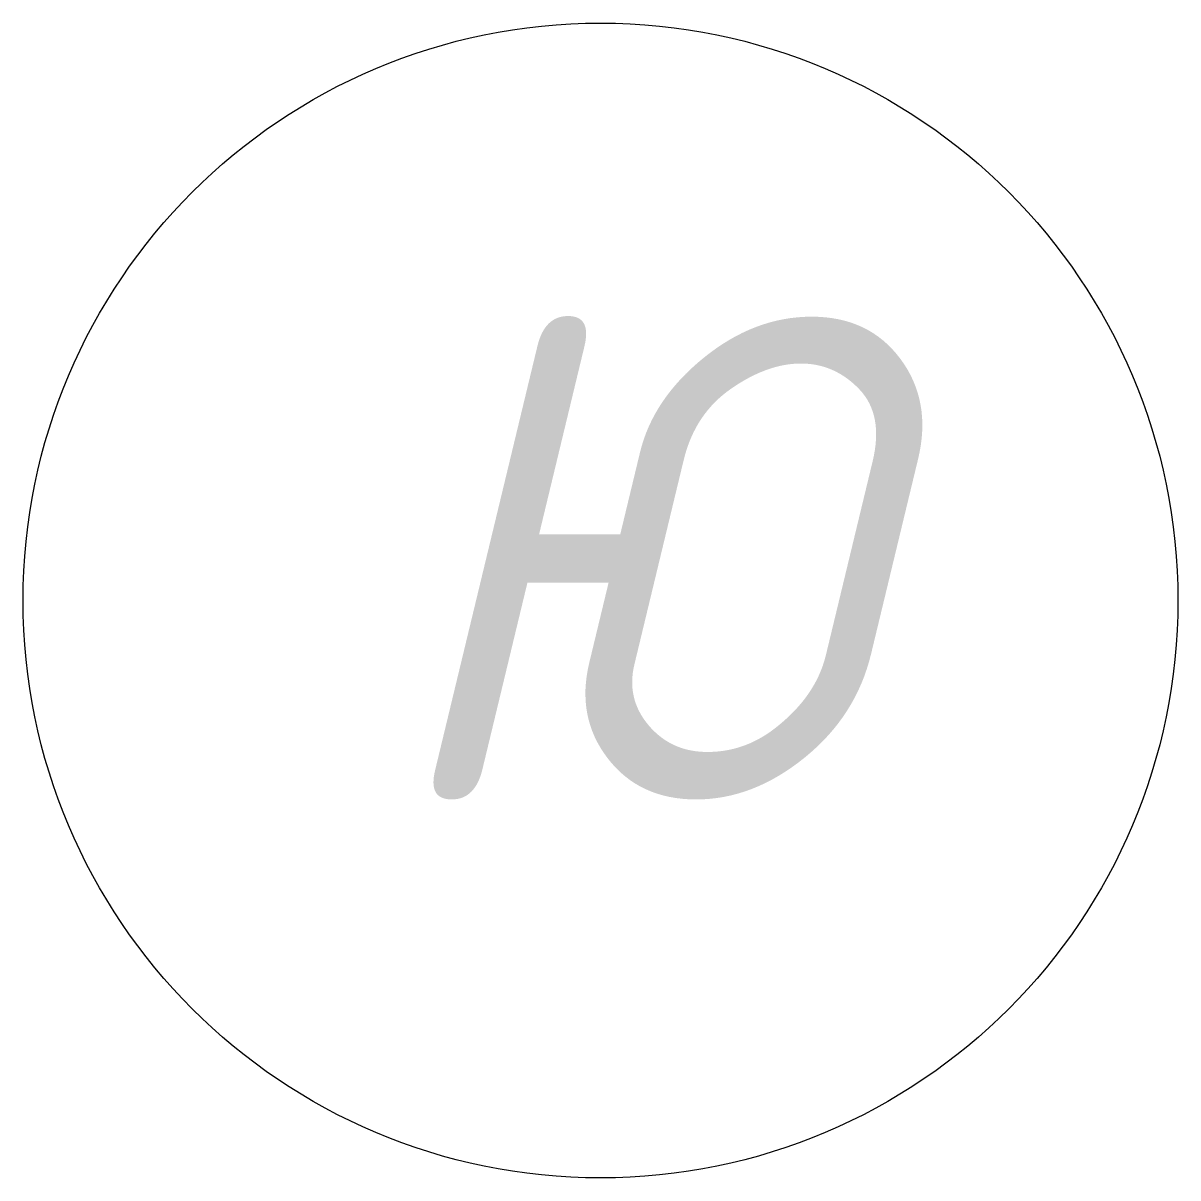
# Model space of a CAD drawing. Header units: millimetres. Extents: x -213536 to 1564669, y 70501 to 942238.
# Drawn here: x 535374 to 535974, y 488801 to 489401 of the extents above; entities that cross this region are included whole.
import ezdxf

# ---------------------------------------------------------------- set-up
doc = ezdxf.new("R2010")
doc.units = ezdxf.units.MM
doc.layers.add('Оси', color=7, linetype='Continuous', lineweight=9)
doc.layers.add('Оси-1', color=7, linetype='Continuous', lineweight=20)
doc.styles.add('ISOCPEUR_I_5', font='isocpeui.ttf', dxfattribs={"width": 0.85, "height": 2.1})

# ---------------------------------------------------------------- blocks, each defined once
blk = doc.blocks.new('Ось сетки - Круг_Ø6_00__ISO-2_5_0_9K_-16731441-АИ2_03_План отделки стен 3-го этажа _Часть 1_')
at = {"layer": 'Оси-1'}
blk.add_circle((0, 0), 3, dxfattribs=at)
blk = doc.blocks.new('Ос 3 эт верх часть')
at = {"layer": 'Оси-1', "xscale": 99.99999999999993, "yscale": 99.99999999999993, "zscale": 99.99999999999993, "rotation": 269.9999999999995}
blk.add_blockref('Ось сетки - Круг_Ø6_00__ISO-2_5_0_9K_-16731441-АИ2_03_План отделки стен 3-го этажа _Часть 1_', (535674.31, 489100.79), dxfattribs=at)
at = {"layer": 'Оси', "insert": (535558.33, 489247.43), "char_height": 250, "width": 266.9619, "attachment_point": 1, "style": 'ISOCPEUR_I_5'}
blk.add_mtext('\\fISOCPEUR|b0|i1|c204|p34|;\\W.9;Ю', dxfattribs=at)

msp = doc.modelspace()

# ---------------------------------------------------------------- block references
at = {"color": 5, "lineweight": 30}
msp.add_blockref('Ос 3 эт верх часть', (0, 0), dxfattribs=at)

doc.saveas('drawing.dxf')
